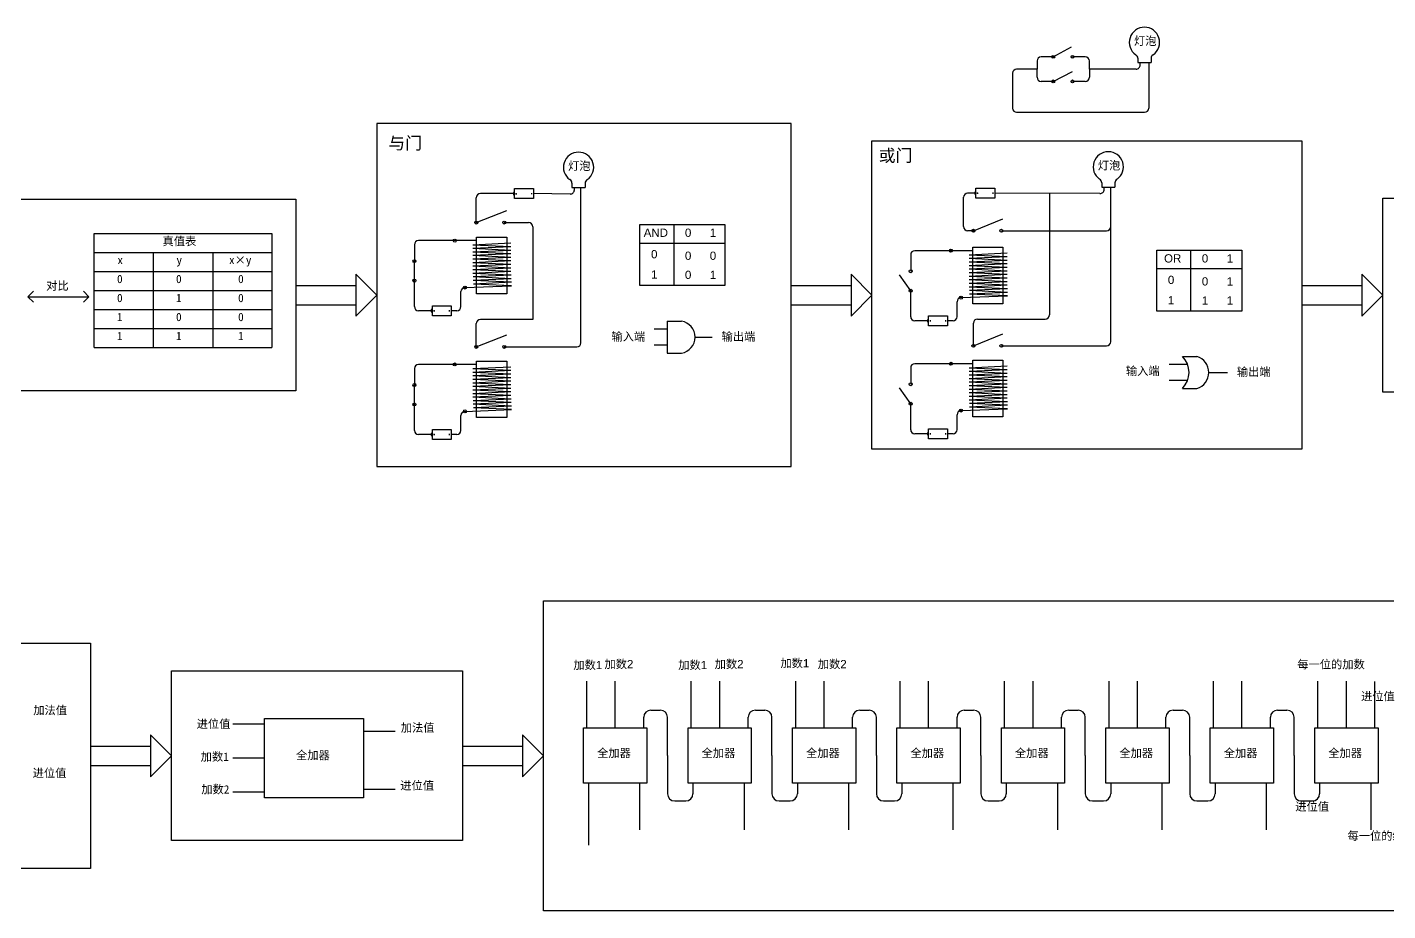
# Model space of a CAD drawing. Header units: inches. Extents: x -6 to 965, y -428 to -142.
# Drawn here: x 123.8 to 189.8, y -197.9 to -155 of the extents above; entities that cross this region are included whole.
import ezdxf

# ---------------------------------------------------------------- set-up
doc = ezdxf.new("R2010")
doc.units = ezdxf.units.IN
doc.header["$MEASUREMENT"] = 0
doc.styles.get("Standard").update_dxf_attribs({"font": 'arial.ttf'})

msp = doc.modelspace()

# ---------------------------------------------------------------- linework, layer by layer
for p, q in [((173.59, -156.445), (173.002, -156.445)), ((173.59, -156.445), (174.476, -155.956)), ((175.144, -156.445), (174.525, -156.445)), ((172.802, -157.042), (171.813, -157.042)), ((172.802, -156.645), (172.802, -157.042)), ((172.802, -157.439), (172.802, -157.042)), ((175.344, -157.042), (175.344, -156.645)), ((177.61, -157.042), (175.344, -157.042)), ((175.344, -157.042), (175.344, -157.439)), ((177.696, -156.517), (177.696, -156.726)), ((177.696, -156.726), (178.336, -156.726)), ((178.221, -156.726), (178.221, -158.932)), ((178.336, -156.517), (178.336, -156.726)), ((171.613, -157.242), (171.613, -158.932)), ((173.59, -157.639), (173.002, -157.639)), ((173.59, -157.639), (174.524, -157.159)), ((175.144, -157.639), (174.525, -157.639)), ((171.813, -159.132), (178.021, -159.132)), ((147.5, -163.085), (147.559, -163.085)), ((147.53, -163.114), (147.53, -163.052)), ((148.279, -163.114), (148.279, -163.052)), ((150.234, -162.579), (150.234, -162.787)), ((150.234, -162.787), (150.874, -162.787)), ((150.874, -162.579), (150.874, -162.787)), ((169.89, -163.063), (169.95, -163.063)), ((169.92, -163.093), (169.92, -163.031)), ((170.67, -163.093), (170.67, -163.031)), ((175.942, -162.558), (175.942, -162.766)), ((175.942, -162.766), (176.582, -162.766)), ((176.582, -162.558), (176.582, -162.766)), ((145.591, -164.486), (147.069, -163.903)), ((127.045, -170.553), (127.045, -165.02)), ((127.045, -165.02), (135.674, -165.02)), ((135.674, -165.02), (135.674, -170.553)), ((155.171, -164.574), (155.171, -167.545)), ((142.59, -165.563), (142.59, -166.361)), ((145.603, -165.363), (142.79, -165.363)), ((147.268, -165.49), (145.426, -165.576)), ((147.268, -165.662), (145.426, -165.576)), ((147.268, -165.662), (145.426, -165.748)), ((153.528, -165.478), (157.653, -165.478)), ((127.045, -165.942), (135.674, -165.942)), ((129.908, -165.942), (129.908, -170.553)), ((132.81, -165.942), (132.81, -170.553)), ((142.59, -167.305), (142.59, -166.361)), ((147.268, -165.834), (145.426, -165.748)), ((147.268, -165.834), (145.426, -165.92)), ((147.268, -166.006), (145.426, -165.92)), ((147.268, -166.006), (145.426, -166.092)), ((147.268, -166.179), (145.426, -166.092)), ((147.268, -166.179), (145.426, -166.265)), ((147.268, -166.351), (145.426, -166.265)), ((147.268, -166.351), (145.426, -166.437)), ((166.671, -166.052), (166.671, -166.85)), ((169.684, -165.852), (166.871, -165.852)), ((171.349, -165.979), (169.506, -166.065)), ((171.349, -166.151), (169.506, -166.065)), ((171.349, -166.151), (169.506, -166.237)), ((171.349, -166.323), (169.506, -166.237)), ((171.349, -166.323), (169.506, -166.409)), ((180.255, -165.82), (180.255, -168.791)), ((127.045, -166.864), (135.674, -166.864)), ((147.268, -166.523), (145.426, -166.437)), ((147.268, -166.523), (145.426, -166.609)), ((147.268, -166.695), (145.426, -166.609)), ((147.268, -166.695), (145.426, -166.781)), ((147.268, -166.867), (145.426, -166.781)), ((147.268, -166.867), (145.426, -166.953)), ((147.268, -167.039), (145.426, -166.953)), ((147.276, -167.039), (145.434, -167.125)), ((166.671, -167.794), (166.125, -167.024)), ((171.349, -166.495), (169.506, -166.409)), ((171.349, -166.495), (169.506, -166.581)), ((171.349, -166.668), (169.506, -166.581)), ((171.349, -166.668), (169.506, -166.754)), ((171.349, -166.84), (169.506, -166.754)), ((171.349, -166.84), (169.506, -166.926)), ((171.349, -167.012), (169.506, -166.926)), ((171.349, -167.012), (169.506, -167.098)), ((178.611, -166.723), (182.737, -166.723)), ((142.59, -168.564), (142.59, -167.305)), ((145.039, -167.639), (147.293, -167.555)), ((147.276, -167.211), (145.434, -167.125)), ((147.284, -167.211), (145.442, -167.297)), ((147.284, -167.383), (145.442, -167.297)), ((147.293, -167.383), (145.45, -167.469)), ((147.293, -167.555), (145.45, -167.469)), ((171.349, -167.184), (169.506, -167.098)), ((171.349, -167.184), (169.506, -167.27)), ((171.349, -167.356), (169.506, -167.27)), ((171.349, -167.356), (169.506, -167.442)), ((171.349, -167.528), (169.506, -167.442)), ((171.357, -167.528), (169.514, -167.614)), ((171.357, -167.7), (169.514, -167.614)), ((171.365, -167.7), (169.522, -167.786)), ((123.834, -168.084), (124.103, -167.815)), ((123.834, -168.084), (126.793, -168.084)), ((123.834, -168.084), (124.103, -168.354)), ((126.793, -168.084), (126.523, -167.815)), ((126.793, -168.084), (126.523, -168.354)), ((127.045, -167.787), (135.674, -167.787)), ((144.846, -168.564), (144.846, -167.838)), ((166.671, -169.053), (166.671, -167.794)), ((168.927, -169.053), (168.927, -168.327)), ((169.12, -168.128), (171.373, -168.044)), ((171.365, -167.872), (169.522, -167.786)), ((171.373, -167.872), (169.53, -167.958)), ((171.373, -168.044), (169.53, -167.958)), ((127.045, -168.709), (135.674, -168.709)), ((143.409, -168.764), (142.79, -168.764)), ((143.517, -168.766), (143.576, -168.766)), ((143.546, -168.795), (143.546, -168.733)), ((144.296, -168.795), (144.296, -168.733)), ((144.646, -168.764), (144.379, -168.764)), ((127.045, -169.631), (135.674, -169.631)), ((154.852, -169.655), (154.215, -169.655)), ((154.852, -169.269), (154.852, -170.822)), ((154.852, -169.269), (155.552, -169.269)), ((167.49, -169.253), (166.871, -169.253)), ((167.598, -169.255), (167.657, -169.255)), ((167.627, -169.284), (167.627, -169.222)), ((168.377, -169.284), (168.377, -169.222)), ((168.727, -169.253), (168.46, -169.253)), ((145.59, -170.518), (147.069, -169.935)), ((156.211, -170.046), (157.036, -170.046)), ((127.045, -170.553), (135.674, -170.553)), ((154.852, -170.436), (154.215, -170.436)), ((154.852, -170.822), (155.552, -170.822)), ((179.857, -170.981), (180.557, -170.981)), ((142.59, -171.571), (142.59, -172.369)), ((145.603, -171.371), (142.79, -171.371)), ((147.268, -171.497), (145.426, -171.583)), ((147.268, -171.669), (145.426, -171.583)), ((147.268, -171.669), (145.426, -171.755)), ((166.671, -171.535), (166.671, -172.332)), ((169.684, -171.335), (166.871, -171.335)), ((171.349, -171.461), (169.506, -171.547)), ((171.349, -171.633), (169.506, -171.547)), ((171.349, -171.633), (169.506, -171.719)), ((180.107, -171.366), (179.22, -171.366)), ((147.268, -171.842), (145.426, -171.755)), ((147.268, -171.842), (145.426, -171.928)), ((147.268, -172.014), (145.426, -171.928)), ((147.268, -172.014), (145.426, -172.1)), ((147.268, -172.186), (145.426, -172.1)), ((147.268, -172.186), (145.426, -172.272)), ((147.268, -172.358), (145.426, -172.272)), ((171.349, -171.805), (169.506, -171.719)), ((171.349, -171.805), (169.506, -171.891)), ((171.349, -171.977), (169.506, -171.891)), ((171.349, -171.977), (169.506, -172.064)), ((171.349, -172.15), (169.506, -172.064)), ((171.349, -172.15), (169.506, -172.236)), ((171.349, -172.322), (169.506, -172.236)), ((171.349, -172.322), (169.506, -172.408)), ((180.107, -172.148), (179.22, -172.148)), ((181.138, -171.757), (182.041, -171.757)), ((142.59, -173.312), (142.59, -172.369)), ((147.268, -172.358), (145.426, -172.444)), ((147.268, -172.53), (145.426, -172.444)), ((147.268, -172.53), (145.426, -172.616)), ((147.268, -172.703), (145.426, -172.616)), ((147.268, -172.703), (145.426, -172.789)), ((147.268, -172.875), (145.426, -172.789)), ((147.268, -172.875), (145.426, -172.961)), ((147.268, -173.047), (145.426, -172.961)), ((166.671, -173.276), (166.125, -172.507)), ((171.349, -172.494), (169.506, -172.408)), ((171.349, -172.494), (169.506, -172.58)), ((171.349, -172.666), (169.506, -172.58)), ((171.349, -172.666), (169.506, -172.752)), ((171.349, -172.838), (169.506, -172.752)), ((171.349, -172.838), (169.506, -172.924)), ((171.349, -173.011), (169.506, -172.924)), ((179.857, -172.533), (180.557, -172.533)), ((142.59, -174.571), (142.59, -173.312)), ((145.039, -173.646), (147.293, -173.562)), ((147.276, -173.047), (145.434, -173.133)), ((147.276, -173.219), (145.434, -173.133)), ((147.284, -173.218), (145.442, -173.304)), ((147.284, -173.391), (145.442, -173.304)), ((147.293, -173.39), (145.45, -173.476)), ((147.293, -173.562), (145.45, -173.476)), ((166.671, -174.535), (166.671, -173.276)), ((169.12, -173.61), (171.373, -173.526)), ((171.357, -173.01), (169.514, -173.096)), ((171.357, -173.182), (169.514, -173.096)), ((171.365, -173.182), (169.522, -173.268)), ((171.365, -173.354), (169.522, -173.268)), ((171.373, -173.354), (169.53, -173.44)), ((171.373, -173.526), (169.53, -173.44)), ((144.846, -174.571), (144.846, -173.846)), ((168.927, -174.535), (168.927, -173.81)), ((143.409, -174.771), (142.79, -174.771)), ((143.517, -174.773), (143.576, -174.773)), ((143.546, -174.803), (143.546, -174.741)), ((144.296, -174.803), (144.296, -174.741)), ((144.646, -174.771), (144.379, -174.771)), ((167.49, -174.735), (166.871, -174.735)), ((167.598, -174.737), (167.657, -174.737)), ((167.627, -174.767), (167.627, -174.704)), ((168.377, -174.767), (168.377, -174.704)), ((168.727, -174.735), (168.46, -174.735)), ((150.953, -189.002), (150.953, -186.742)), ((152.334, -189.002), (152.334, -186.742)), ((156.022, -189.002), (156.022, -186.742)), ((157.402, -189.002), (157.402, -186.742)), ((161.09, -189.002), (161.09, -186.742)), ((162.471, -189.002), (162.471, -186.742)), ((166.159, -189.002), (166.159, -186.742)), ((167.54, -189.002), (167.54, -186.742)), ((171.228, -189.002), (171.228, -186.742)), ((172.608, -189.002), (172.608, -186.742)), ((176.296, -189.002), (176.296, -186.742)), ((177.677, -189.002), (177.677, -186.742)), ((181.365, -189.002), (181.365, -186.742)), ((182.746, -189.002), (182.746, -186.742)), ((189.195, -189.002), (189.195, -186.761)), ((154.065, -188.142), (154.518, -188.142)), ((159.133, -188.142), (159.587, -188.142)), ((164.202, -188.142), (164.655, -188.142)), ((169.271, -188.142), (169.724, -188.142)), ((174.339, -188.142), (174.793, -188.142)), ((179.408, -188.142), (179.861, -188.142)), ((184.477, -188.142), (184.93, -188.142)), ((135.317, -188.816), (133.782, -188.816)), ((153.715, -189.002), (153.715, -188.492)), ((154.868, -190.346), (154.868, -188.492)), ((158.783, -189.002), (158.783, -188.492)), ((159.937, -190.346), (159.937, -188.492)), ((163.852, -189.002), (163.852, -188.492)), ((165.005, -190.346), (165.005, -188.492)), ((168.921, -189.002), (168.921, -188.492)), ((170.074, -190.346), (170.074, -188.492)), ((173.989, -189.002), (173.989, -188.492)), ((175.143, -190.346), (175.143, -188.492)), ((179.058, -189.002), (179.058, -188.492)), ((180.211, -190.346), (180.211, -188.492)), ((184.127, -189.002), (184.127, -188.492)), ((185.28, -190.346), (185.28, -188.492)), ((140.116, -189.167), (141.652, -189.167)), ((135.317, -190.468), (133.782, -190.468)), ((154.868, -190.346), (154.868, -192.199)), ((159.937, -190.346), (159.937, -192.199)), ((165.005, -190.346), (165.005, -192.199)), ((170.074, -190.346), (170.074, -192.199)), ((175.143, -190.346), (175.143, -192.199)), ((180.211, -190.346), (180.211, -192.199)), ((185.28, -190.346), (185.28, -192.199)), ((135.317, -192.12), (133.782, -192.12)), ((140.116, -191.971), (141.652, -191.971)), ((151.036, -191.69), (151.036, -194.7)), ((153.518, -191.69), (153.518, -193.949)), ((156.105, -191.69), (156.105, -192.199)), ((158.587, -191.69), (158.587, -193.949)), ((161.174, -191.69), (161.174, -192.199)), ((163.656, -191.69), (163.656, -193.949)), ((166.242, -191.69), (166.242, -192.199)), ((168.724, -191.69), (168.724, -193.949)), ((171.311, -191.69), (171.311, -192.199)), ((173.793, -191.69), (173.793, -193.949)), ((176.38, -191.69), (176.38, -192.199)), ((178.862, -191.69), (178.862, -193.949)), ((181.448, -191.69), (181.448, -192.199)), ((183.93, -191.69), (183.93, -193.949)), ((186.517, -191.69), (186.517, -192.199)), ((155.218, -192.549), (155.755, -192.549)), ((160.287, -192.549), (160.824, -192.549)), ((165.355, -192.549), (165.892, -192.549)), ((170.424, -192.549), (170.961, -192.549)), ((175.493, -192.549), (176.03, -192.549)), ((180.561, -192.549), (181.098, -192.549)), ((185.63, -192.549), (186.167, -192.549))]:
    msp.add_line(p, q)
at = {"color": 85, "true_color": 0x58ba48}
for p, q in [((177.81, -156.842), (177.81, -156.726)), ((147.392, -163.082), (145.791, -163.082)), ((150.146, -163.102), (148.362, -163.082)), ((150.349, -162.902), (150.349, -162.787)), ((150.67, -170.318), (150.67, -162.787)), ((169.783, -163.061), (169.435, -163.061)), ((175.856, -163.082), (170.753, -163.061)), ((176.057, -162.882), (176.057, -162.766)), ((176.378, -164.685), (176.378, -162.766)), ((145.591, -164.486), (145.591, -163.282)), ((169.235, -164.685), (169.235, -163.261)), ((146.949, -164.486), (148.13, -164.486)), ((148.33, -164.686), (148.33, -169.191)), ((169.714, -164.885), (169.435, -164.885)), ((171.072, -164.885), (176.178, -164.885)), ((140.757, -168.004), (139.741, -166.988)), ((139.741, -166.988), (139.741, -169.021)), ((164.794, -168.004), (163.778, -166.988)), ((163.778, -166.988), (163.778, -169.021)), ((189.578, -168.004), (188.561, -166.988)), ((188.561, -166.988), (188.561, -169.021)), ((136.829, -167.539), (139.741, -167.539)), ((160.866, -167.539), (163.778, -167.539)), ((185.65, -167.539), (188.561, -167.539)), ((140.757, -168.004), (139.741, -169.021)), ((164.794, -168.004), (163.778, -169.021)), ((189.578, -168.004), (188.561, -169.021)), ((136.829, -168.47), (139.741, -168.47)), ((160.866, -168.47), (163.778, -168.47)), ((185.65, -168.47), (188.561, -168.47)), ((145.59, -170.518), (145.591, -169.391)), ((148.33, -169.191), (145.791, -169.191)), ((146.949, -170.518), (150.47, -170.518)), ((130.804, -190.357), (129.787, -189.34)), ((129.787, -189.34), (129.787, -191.373)), ((148.854, -190.357), (147.837, -189.34)), ((147.837, -189.34), (147.837, -191.373)), ((126.875, -189.892), (129.787, -189.892)), ((144.926, -189.892), (147.837, -189.892)), ((130.804, -190.357), (129.787, -191.373)), ((148.854, -190.357), (147.837, -191.373)), ((126.875, -190.822), (129.787, -190.822)), ((144.926, -190.822), (147.837, -190.822))]:
    msp.add_line(p, q, dxfattribs=at)
at = {"color": 1}
for p, q in [((173.405, -163.072), (173.405, -168.969)), ((176.378, -170.268), (176.378, -164.685)), ((169.714, -170.468), (169.714, -169.369)), ((169.914, -169.169), (173.205, -169.169)), ((171.072, -170.468), (176.178, -170.468))]:
    msp.add_line(p, q, dxfattribs=at)
at = {"color": 7, "true_color": 0xffffff}
for p, q in [((169.714, -164.885), (171.151, -164.301)), ((169.714, -170.468), (171.151, -169.884))]:
    msp.add_line(p, q, dxfattribs=at)
at = {"color": 240, "true_color": 0xed1f24}
for p, q in [((186.434, -189.002), (186.434, -186.742)), ((187.814, -189.002), (187.814, -186.742)), ((188.999, -191.69), (188.999, -193.949))]:
    msp.add_line(p, q, dxfattribs=at)
for points in [[(140.757, -176.328), (160.866, -176.328), (160.866, -159.681), (140.757, -159.681)], [(164.794, -160.52), (185.65, -160.52), (185.65, -175.488), (164.794, -175.488)], [(147.443, -163.134), (147.443, -163.031), (147.392, -163.031), (147.392, -163.134)], [(147.443, -163.326), (147.443, -162.838), (148.362, -162.838), (148.362, -163.326)], [(169.834, -163.112), (169.834, -163.01), (169.783, -163.01), (169.783, -163.112)], [(169.834, -163.305), (169.834, -162.817), (170.753, -162.817), (170.753, -163.305)], [(113.822, -163.359), (136.829, -163.359), (136.829, -172.65), (113.822, -172.65)], [(189.578, -163.298), (206.107, -163.298), (206.107, -172.711), (189.578, -172.711)], [(153.528, -164.574), (157.653, -164.574), (157.653, -167.545), (153.528, -167.545)], [(145.603, -165.196), (147.066, -165.196), (147.066, -167.943), (145.603, -167.943)], [(169.684, -165.685), (171.147, -165.685), (171.147, -168.432), (169.684, -168.432)], [(178.611, -165.82), (182.737, -165.82), (182.737, -168.791), (178.611, -168.791)], [(143.46, -168.815), (143.46, -168.712), (143.409, -168.712), (143.409, -168.815)], [(143.46, -169.007), (143.46, -168.52), (144.379, -168.52), (144.379, -169.007)], [(167.541, -169.496), (167.541, -169.009), (168.46, -169.009), (168.46, -169.496)], [(167.541, -169.304), (167.541, -169.201), (167.49, -169.201), (167.49, -169.304)], [(145.603, -171.204), (147.066, -171.204), (147.066, -173.951), (145.603, -173.951)], [(169.684, -171.167), (171.147, -171.167), (171.147, -173.914), (169.684, -173.914)], [(143.46, -174.822), (143.46, -174.72), (143.409, -174.72), (143.409, -174.822)], [(143.46, -175.015), (143.46, -174.527), (144.379, -174.527), (144.379, -175.015)], [(167.541, -174.786), (167.541, -174.683), (167.49, -174.683), (167.49, -174.786)], [(167.541, -174.979), (167.541, -174.491), (168.46, -174.491), (168.46, -174.979)], [(148.854, -182.835), (192.924, -182.835), (192.924, -197.878), (148.854, -197.878)], [(101.05, -184.886), (126.875, -184.886), (126.875, -195.827), (101.05, -195.827)], [(130.804, -186.244), (144.926, -186.244), (144.926, -194.469), (130.804, -194.469)], [(135.317, -188.541), (140.116, -188.541), (140.116, -192.396), (135.317, -192.396)], [(153.869, -189.002), (153.869, -191.69), (150.799, -191.69), (150.799, -189.002)], [(158.938, -189.002), (158.938, -191.69), (155.867, -191.69), (155.867, -189.002)], [(164.006, -189.002), (164.006, -191.69), (160.936, -191.69), (160.936, -189.002)], [(169.075, -189.002), (169.075, -191.69), (166.005, -191.69), (166.005, -189.002)], [(174.144, -189.002), (174.144, -191.69), (171.073, -191.69), (171.073, -189.002)], [(179.212, -189.002), (179.212, -191.69), (176.142, -191.69), (176.142, -189.002)], [(184.281, -189.002), (184.281, -191.69), (181.211, -191.69), (181.211, -189.002)], [(189.35, -189.002), (189.35, -191.69), (186.279, -191.69), (186.279, -189.002)]]:
    msp.add_lwpolyline(points, close=True)
for centre in [(173.59, -156.445), (174.525, -156.445), (173.59, -157.639), (174.525, -157.639), (145.591, -164.486), (146.949, -164.486), (169.714, -164.885), (171.072, -164.885), (144.546, -165.363), (142.59, -166.361), (168.627, -165.852), (166.671, -166.85), (142.59, -167.305), (145.039, -167.639), (166.671, -167.794), (169.12, -168.128), (145.59, -170.518), (146.949, -170.518), (169.714, -170.468), (171.072, -170.468), (144.546, -171.371), (168.627, -171.335), (142.59, -172.369), (166.671, -172.332), (142.59, -173.312), (145.039, -173.646), (166.671, -173.276), (169.12, -173.61)]:
    msp.add_circle(centre, 0.0719)
for centre, radius, start, end in [((178.016, -155.742), 0.734, 305.16636, 234.83364), ((173.002, -156.645), 0.2, 90, 180), ((175.144, -156.645), 0.2, 0, 90), ((177.496, -156.517), 0.2, 0, 61.01255), ((178.536, -156.517), 0.2, 118.98745, 180), ((171.813, -157.242), 0.2, 90, 180), ((173.002, -157.439), 0.2, 180, 270), ((175.144, -157.439), 0.2, 270, 0), ((171.813, -158.932), 0.2, 180, 270), ((178.021, -158.932), 0.2, 270, 0), ((150.554, -161.804), 0.734, 305.16636, 234.83364), ((176.262, -161.783), 0.734, 305.16636, 234.83364), ((150.034, -162.579), 0.2, 0, 61.01255), ((151.074, -162.579), 0.2, 118.98745, 180), ((175.742, -162.558), 0.2, 0, 61.01255), ((176.782, -162.558), 0.2, 118.98745, 180), ((142.79, -165.563), 0.2, 90, 180), ((166.871, -166.052), 0.2, 90, 180), ((145.046, -167.838), 0.2, 92.12482, 180), ((169.127, -168.327), 0.2, 92.12482, 180), ((142.79, -168.564), 0.2, 180, 270), ((144.646, -168.564), 0.2, 270, 0), ((155.425, -170.046), 0.787, 279.28616, 80.71384), ((166.871, -169.053), 0.2, 180, 270), ((168.727, -169.053), 0.2, 270, 0), ((179.081, -171.757), 1.098, 315.0048, 44.9952), ((180.329, -171.757), 0.809, 286.35541, 73.64459), ((142.79, -171.571), 0.2, 90, 180), ((166.871, -171.535), 0.2, 90, 180), ((145.046, -173.846), 0.2, 92.12482, 180), ((169.127, -173.81), 0.2, 92.12482, 180), ((142.79, -174.571), 0.2, 180, 270), ((144.646, -174.571), 0.2, 270, 0), ((166.871, -174.535), 0.2, 180, 270), ((168.727, -174.535), 0.2, 270, 0), ((154.065, -188.492), 0.35, 90, 180), ((154.518, -188.492), 0.35, 0, 90), ((159.133, -188.492), 0.35, 90, 180), ((159.587, -188.492), 0.35, 0, 90), ((164.202, -188.492), 0.35, 90, 180), ((164.655, -188.492), 0.35, 0, 90), ((169.271, -188.492), 0.35, 90, 180), ((169.724, -188.492), 0.35, 0, 90), ((174.339, -188.492), 0.35, 90, 180), ((174.793, -188.492), 0.35, 0, 90), ((179.408, -188.492), 0.35, 90, 180), ((179.861, -188.492), 0.35, 0, 90), ((184.477, -188.492), 0.35, 90, 180), ((184.93, -188.492), 0.35, 0, 90), ((155.218, -192.199), 0.35, 180, 270), ((155.755, -192.199), 0.35, 270, 0), ((160.287, -192.199), 0.35, 180, 270), ((160.824, -192.199), 0.35, 270, 0), ((165.355, -192.199), 0.35, 180, 270), ((165.892, -192.199), 0.35, 270, 0), ((170.424, -192.199), 0.35, 180, 270), ((170.961, -192.199), 0.35, 270, 0), ((175.493, -192.199), 0.35, 180, 270), ((176.03, -192.199), 0.35, 270, 0), ((180.561, -192.199), 0.35, 180, 270), ((181.098, -192.199), 0.35, 270, 0), ((185.63, -192.199), 0.35, 180, 270), ((186.167, -192.199), 0.35, 270, 0)]:
    msp.add_arc(centre, radius, start, end)
at = {"color": 85, "true_color": 0x58ba48}
for centre, start, end in [((177.61, -156.842), 269.75921, 0), ((145.791, -163.282), 90, 180), ((150.149, -162.902), 269.35708, 0), ((169.435, -163.261), 90, 180), ((175.857, -162.882), 269.75921, 0), ((148.13, -164.686), 0, 90), ((169.435, -164.685), 180, 270), ((176.178, -164.685), 270, 0), ((145.791, -169.391), 90, 180), ((150.47, -170.318), 270, 0)]:
    msp.add_arc(centre, 0.2, start, end, dxfattribs=at)
at = {"color": 1}
for centre, start, end in [((173.205, -168.969), 270, 0), ((169.914, -169.369), 90, 180), ((176.178, -170.268), 270, 0)]:
    msp.add_arc(centre, 0.2, start, end, dxfattribs=at)

# ---------------------------------------------------------------- texts
at = {"attachment_point": 1}
for s, width, gutter_width, heights, insert, char_height in [('{\\fSimSun|b0|i0|c134|p2;灯泡}', 1.70212, 1, [0], (177.507, -155.473), 0.4), ('{\\fSimSun|b0|i0|c134|p2;与门}', 8.21967, 0, [0.768], (141.319, -160.333), 0.6), ('{\\fSimSun|b0|i0|c134|p2;或门}', 8.21967, 0, [0.768], (165.119, -160.933), 0.6), ('{\\fSimSun|b0|i0|c134|p2;灯泡}', 1.70212, 1, [0], (150.045, -161.535), 0.4), ('{\\fSimSun|b0|i0|c134|p2;灯泡}', 1.70212, 1, [0], (175.753, -161.514), 0.4), ('AND', 3.93156, 1, [0], (153.714, -164.779), 0.4), ('0', 3.93156, 1, [0], (155.716, -164.779), 0.4), ('1', 3.93156, 1, [0], (156.922, -164.779), 0.4), ('0', 3.93156, 1, [0], (154.071, -165.82), 0.4), ('0', 3.93156, 1, [0], (155.716, -165.895), 0.4), ('0', 3.93156, 1, [0], (156.922, -165.895), 0.4), ('OR', 3.93156, 1, [0], (178.967, -166.024), 0.4), ('0', 3.93156, 1, [0], (180.8, -166.024), 0.4), ('1', 3.93156, 1, [0], (182.006, -166.024), 0.4), ('{\\fSimSun|b0|i0|c134|p2;0}', 3.83733, 1, [0], (128.155, -167.024), 0.4), ('{\\fSimSun|b0|i0|c134|p2;0}', 3.83733, 1, [0], (131.019, -167.024), 0.4), ('{\\fSimSun|b0|i0|c134|p2;0}', 3.83733, 1, [0], (134.031, -167.024), 0.4), ('1', 3.93156, 1, [0], (154.071, -166.807), 0.4), ('0', 3.93156, 1, [0], (155.716, -166.822), 0.4), ('1', 3.93156, 1, [0], (156.922, -166.822), 0.4), ('0', 3.93156, 1, [0], (179.154, -167.066), 0.4), ('0', 3.93156, 1, [0], (180.8, -167.14), 0.4), ('1', 3.93156, 1, [0], (182.006, -167.14), 0.4), ('{\\fSimSun|b0|i0|c134|p2;0}', 3.83733, 1, [0], (128.155, -167.946), 0.4), ('{\\fSimSun|b0|i0|c134|p2;1}', 3.83733, 1, [0], (131.019, -167.946), 0.4), ('{\\fSimSun|b0|i0|c134|p2;0}', 3.83733, 1, [0], (134.031, -167.946), 0.4), ('1', 3.93156, 1, [0], (179.154, -168.053), 0.4), ('1', 3.93156, 1, [0], (180.8, -168.068), 0.4), ('1', 3.93156, 1, [0], (182.006, -168.068), 0.4), ('{\\fSimSun|b0|i0|c134|p2;1}', 3.83733, 1, [0], (128.155, -168.868), 0.4), ('{\\fSimSun|b0|i0|c134|p2;0}', 3.83733, 1, [0], (131.019, -168.868), 0.4), ('{\\fSimSun|b0|i0|c134|p2;0}', 3.83733, 1, [0], (134.031, -168.868), 0.4), ('{\\fSimSun|b0|i0|c134|p2;1}', 3.83733, 1, [0], (128.155, -169.791), 0.4), ('{\\fSimSun|b0|i0|c134|p2;1}', 3.83733, 1, [0], (131.019, -169.791), 0.4), ('{\\fSimSun|b0|i0|c134|p2;1}', 3.83733, 1, [0], (134.031, -169.791), 0.4), ('{\\fSimSun|b0|i0|c134|p2;输入端}', 3.93156, 1, [0], (152.15, -169.819), 0.4), ('{\\fSimSun|b0|i0|c134|p2;输出端}', 3.93156, 1, [0], (157.494, -169.819), 0.4), ('{\\fSimSun|b0|i0|c134|p2;输入端}', 3.93156, 1, [0], (177.115, -171.489), 0.4), ('{\\fSimSun|b0|i0|c134|p2;输出端}', 3.93156, 1, [0], (182.499, -171.53), 0.4)]:
    msp.add_mtext_dynamic_manual_height_columns(s, width=width, gutter_width=gutter_width, heights=heights, dxfattribs=dict(at, insert=insert, char_height=char_height))
at = {"color": 85, "true_color": 0x58ba48, "char_height": 0.4}
for s, width, insert, attachment_point in [('{\\fSimSun|b0|i0|c134|p2; 真值表}', 3.83733, (130.092, -165.191), 1), ('{\\fSimSun|b0|i0|c134|p2;x}', 3.83733, (128.174, -166.102), 1), ('{\\fSimSun|b0|i0|c134|p2;y}', 3.83733, (131.038, -166.102), 1), ('{\\fSimSun|b0|i0|c134|p2;x×y}', 4.2291, (133.591, -166.102), 1), ('{\\fSimSun|b0|i0|c134|p2;对比}', 3.83733, (124.719, -167.356), 1), ('{\\fSimSun|b0|i0|c134|p2;加数}1', 2.6324, (150.301, -185.754), 1), ('{\\fSimSun|b0|i0|c134|p2;加数}2', 2.6324, (151.811, -185.711), 1), ('{\\fSimSun|b0|i0|c134|p2;加数}1', 2.6324, (155.391, -185.754), 1), ('{\\fSimSun|b0|i0|c134|p2;加数}2', 2.6324, (157.159, -185.711), 1), ('{\\fSimSun|b0|i0|c134|p2;加数}1', 2.6324, (160.351, -185.668), 1), ('{\\fSimSun|b0|i0|c134|p2;加数}2', 2.6324, (162.163, -185.711), 1), ('{\\fSimSun|b0|i0|c134|p2;进位值}', 3.83733, (188.528, -187.275), 1), ('{\\fSimSun|b0|i0|c134|p2;加法值}', 3.83733, (124.092, -187.949), 1), ('{\\fSimSun|b0|i0|c134|p2;进位值}', 3.83733, (132.019, -189.057), 7), ('{\\fSimSun|b0|i0|c134|p2;加法值}', 3.83733, (141.929, -188.797), 1), ('{\\fSimSun|b0|i0|c134|p2;加数1}', 3.83733, (132.218, -190.203), 1), ('{\\fSimSun|b0|i0|c134|p2;全加器}', 3.83733, (136.844, -190.131), 1), ('{\\fSimSun|b0|i0|c134|p2;全加器}', 3.83733, (151.455, -190.025), 1), ('{\\fSimSun|b0|i0|c134|p2;全加器}', 3.83733, (156.524, -190.025), 1), ('{\\fSimSun|b0|i0|c134|p2;全加器}', 3.83733, (161.593, -190.025), 1), ('{\\fSimSun|b0|i0|c134|p2;全加器}', 3.83733, (166.661, -190.025), 1), ('{\\fSimSun|b0|i0|c134|p2;全加器}', 3.83733, (171.73, -190.025), 1), ('{\\fSimSun|b0|i0|c134|p2;全加器}', 3.83733, (176.799, -190.025), 1), ('{\\fSimSun|b0|i0|c134|p2;全加器}', 3.83733, (181.867, -190.025), 1), ('{\\fSimSun|b0|i0|c134|p2;全加器}', 3.83733, (186.936, -190.025), 1), ('{\\fSimSun|b0|i0|c134|p2;进位值}', 3.83733, (124.061, -190.997), 1), ('{\\fSimSun|b0|i0|c134|p2;加数2}', 3.83733, (132.246, -191.788), 1), ('{\\fSimSun|b0|i0|c134|p2;进位值}', 3.83733, (141.901, -191.602), 1), ('{\\fSimSun|b0|i0|c134|p2;进位值}', 3.83733, (185.335, -192.624), 1)]:
    msp.add_mtext_dynamic_manual_height_columns(s, width=width, gutter_width=1, heights=[0], dxfattribs=dict(at, insert=insert, attachment_point=attachment_point))
at = {"color": 240, "true_color": 0xed1f24, "char_height": 0.4, "attachment_point": 1}
for s, insert in [('{\\fSimSun|b0|i0|c134|p2;每一位的加数}', (185.435, -185.722)), ('{\\fSimSun|b0|i0|c134|p2;每一位的结果}', (187.87, -194.041))]:
    msp.add_mtext_dynamic_manual_height_columns(s, width=3.42762, gutter_width=1, heights=[0], dxfattribs=dict(at, insert=insert))

doc.saveas('drawing.dxf')
